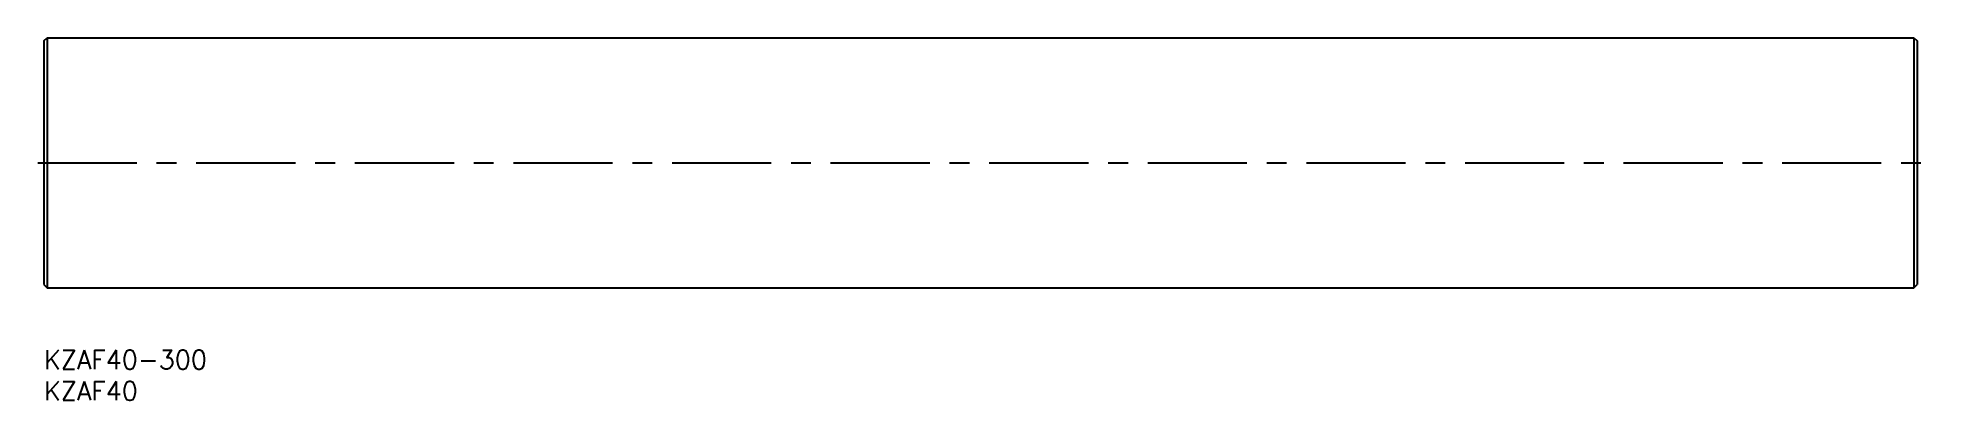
# Model space of a CAD drawing. Extents: x -1 to 301, y -8 to 50.
import ezdxf

# ---------------------------------------------------------------- set-up
doc = ezdxf.new("R2010")
doc.units = 0
doc.header["$LTSCALE"] = 0.5
doc.linetypes.add('CENTER', pattern=[50.8, 31.75, -6.35, 6.35, -6.35])
for name, color, linetype in [('MSM_CENTER', 1, 'CENTER'), ('MSM_CONTINUOUS', 7, 'CONTINUOUS'), ('MSM_PART_NUMBER', 7, 'CONTINUOUS')]:
    doc.layers.add(name, color=color, linetype=linetype)
doc.styles.get("Standard").update_dxf_attribs({"font": 'txt.shx', "height": 3, "bigfont": 'bigfont.shx'})

# ---------------------------------------------------------------- blocks, each defined once
blk = doc.blocks.new('*U2')
at = {"layer": 'MSM_PART_NUMBER'}
blk.add_text('KZAF40-300', height=3, dxfattribs=at).set_placement((0, -3))
blk = doc.blocks.new('*U3')
at = {"layer": 'MSM_PART_NUMBER'}
blk.add_text('KZAF40', height=3, dxfattribs=at).set_placement((0, -8))

msp = doc.modelspace()

# ---------------------------------------------------------------- linework, layer by layer
at = {"layer": 'MSM_CENTER'}
msp.add_line((-1, 30), (301, 30), dxfattribs=at)
at = {"layer": 'MSM_CONTINUOUS'}
for p, q in [((0, 49.5), (0.5, 50)), ((0, 49.5), (0, 10.5)), ((0.5, 50), (299.5, 50)), ((0.5, 50), (0.5, 10)), ((299.5, 50), (299.5, 10)), ((299.5, 50), (300, 49.5)), ((300, 49.5), (300, 10.5)), ((0, 10.5), (0.5, 10)), ((0.5, 10), (299.5, 10)), ((6.5, 10), (6.5, 10)), ((299.5, 10), (300, 10.5))]:
    msp.add_line(p, q, dxfattribs=at)

# ---------------------------------------------------------------- block references
for name in ['*U2', '*U3']:
    msp.add_blockref(name, (0, 0), dxfattribs=at)

doc.saveas('drawing.dxf')
